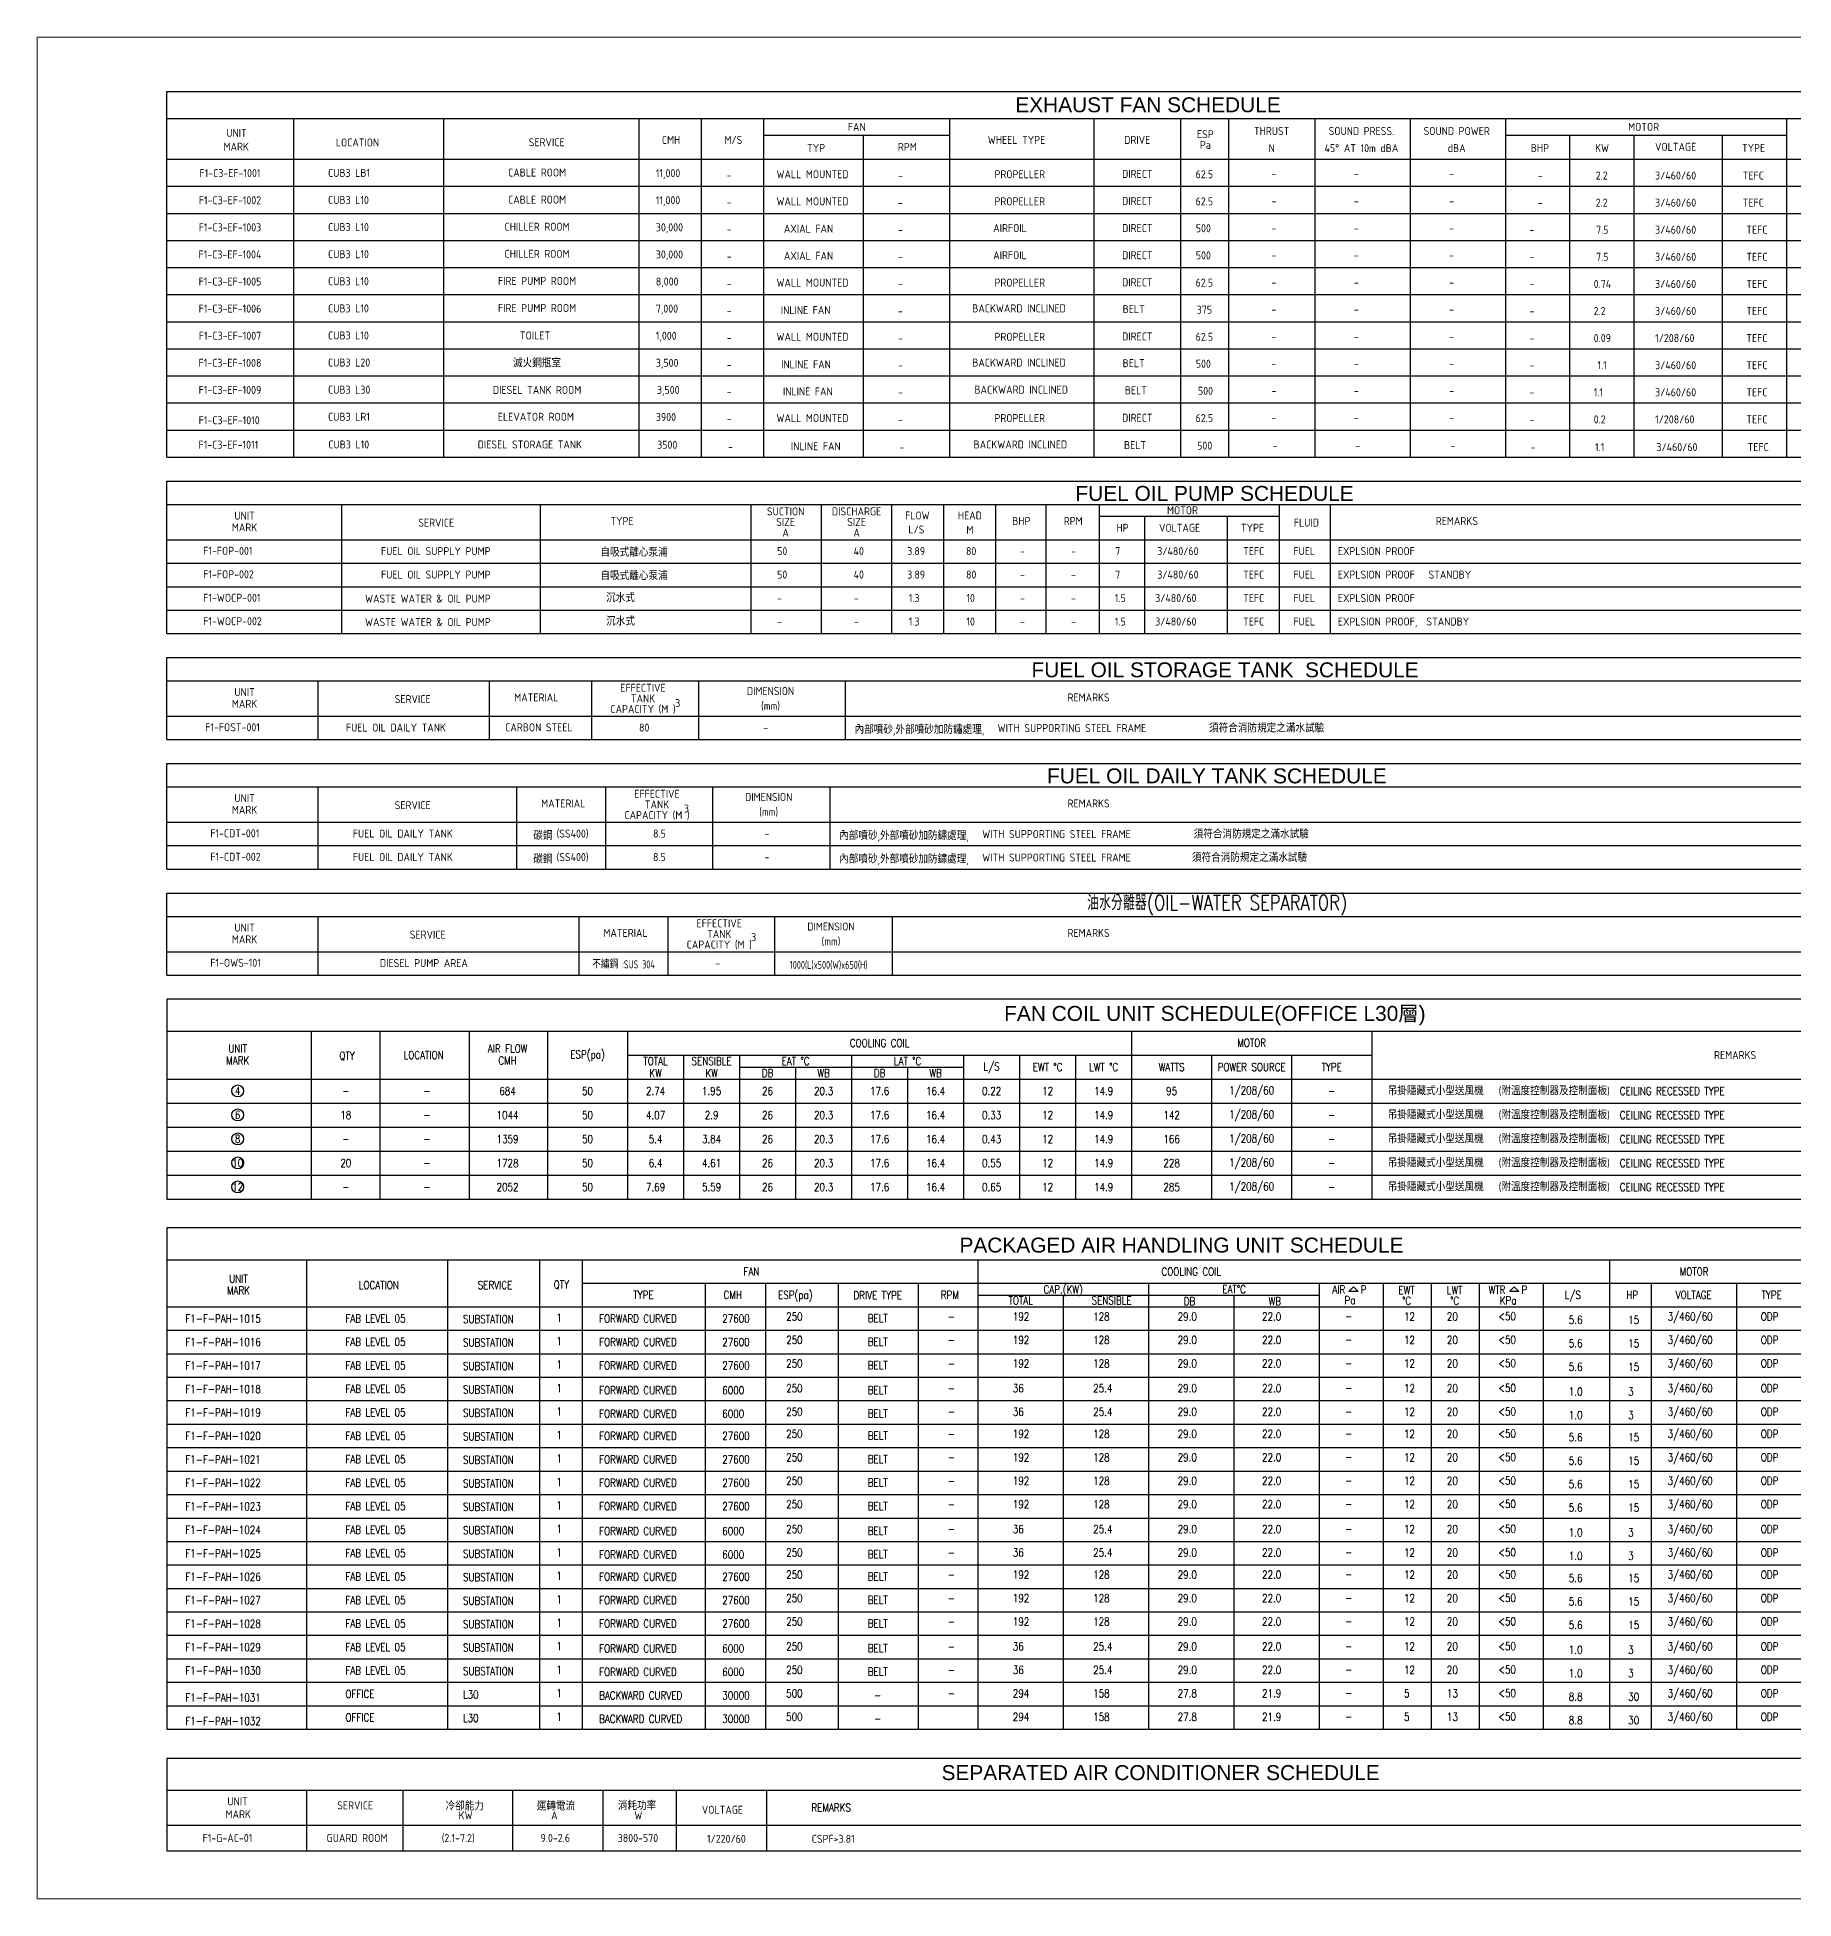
# Model space of a CAD drawing. Header units: millimetres. Extents: x 10 to 850, y -2366 to 587.
# Drawn here: x 10 to 559, y 5 to 587 of the extents above; entities that cross this region are included whole.
import ezdxf
from ezdxf.enums import TextEntityAlignment as Align

# ---------------------------------------------------------------- set-up
doc = ezdxf.new("R2010")
doc.units = ezdxf.units.MM
doc.layers.get('defpoints').update_dxf_attribs({"color": 1})
for name, color, linetype in [('M-DETL-03', 3, 'Continuous'), ('M-DETL-60', 3, 'Continuous'), ('M-DETL-EQ', 6, 'Continuous'), ('M-DETL-IF', 2, 'Continuous'), ('M-DETL-OF', 5, 'Continuous'), ('M-DETL-TEXT', 3, 'Continuous')]:
    doc.layers.add(name, color=color, linetype=linetype)
doc.styles.add('AA-TXT', font='isocp.shx', dxfattribs={"width": 0.8, "bigfont": 'chineset.shx'})
doc.styles.add('DD-TXT', font='arial.ttf')
doc.styles.add('STDTEXT', font='simplex.shx', dxfattribs={"width": 0.8, "bigfont": 'chineset.shx'})

# ---------------------------------------------------------------- blocks, each defined once
blk = doc.blocks.new('框線')
at = {"layer": 'defpoints', "lineweight": 20}
blk.add_lwpolyline([(10, 5), (750, 5), (750, 586.7), (10, 586.7)], close=True, dxfattribs=at)

msp = doc.modelspace()

# ---------------------------------------------------------------- linework, layer by layer
at = {"layer": 'M-DETL-03'}
for points in [[(421.22, 196.23), (422.71, 194.81), (420.63, 194.81), (419.79, 194.81)], [(471.46, 196.21), (472.95, 194.78), (470.87, 194.78), (470.03, 194.78)]]:
    msp.add_lwpolyline(points, close=True, dxfattribs=at)
for centre in [(72.63, 257.43), (72.63, 249.93), (72.63, 242.43), (72.63, 234.93), (72.63, 227.43)]:
    msp.add_circle(centre, 1.87, dxfattribs=at)
at = {"layer": 'M-DETL-IF'}
for p, q in [((90.09, 561.31), (90.09, 455.47)), ((136.98, 561.31), (136.98, 455.47)), ((197.93, 561.31), (197.93, 455.47)), ((217.41, 561.31), (217.41, 455.47)), ((236.89, 561.31), (236.89, 455.47)), ((295.05, 561.31), (295.05, 455.47)), ((340.18, 561.31), (340.18, 455.47)), ((367.18, 561.31), (367.18, 455.47)), ((382.18, 561.31), (382.18, 455.47)), ((409.19, 561.31), (409.19, 455.47)), ((438.95, 561.31), (438.95, 455.47)), ((468.72, 561.31), (468.72, 455.47)), ((556.56, 561.31), (556.56, 455.47)), ((236.89, 556.11), (295.05, 556.11)), ((268.05, 556.11), (268.05, 455.47)), ((468.72, 556.11), (556.56, 556.11)), ((488.79, 556.11), (488.79, 455.47)), ((508.86, 556.11), (508.86, 455.47)), ((536.49, 556.11), (536.49, 455.47)), ((50.46, 540.14), (700.08, 540.14)), ((50.46, 531.67), (700.08, 531.67)), ((50.46, 523.21), (700.08, 523.21)), ((50.46, 514.74), (700.08, 514.74)), ((50.46, 506.27), (700.08, 506.27)), ((50.46, 497.81), (700.08, 497.81)), ((50.46, 489.34), (700.08, 489.34)), ((50.46, 480.87), (700.08, 480.87)), ((50.46, 472.41), (700.08, 472.41)), ((50.46, 463.94), (697.54, 463.94)), ((50.46, 440.67), (700.08, 440.67)), ((105.05, 440.67), (105.05, 400.34)), ((167.14, 440.67), (167.14, 400.34)), ((232.96, 440.67), (232.96, 400.34)), ((254.96, 440.67), (254.96, 400.34)), ((276.96, 440.67), (276.96, 400.34)), ((293.14, 440.67), (293.14, 400.34)), ((309.44, 440.67), (309.44, 400.34)), ((325.18, 440.67), (325.18, 400.34)), ((341.8, 440.67), (341.8, 400.34)), ((341.8, 437.01), (398, 437.01)), ((356.01, 437.01), (356.01, 400.34)), ((381.83, 437.01), (381.83, 400.34)), ((398, 440.67), (398, 400.34)), ((414, 440.67), (414, 400.34)), ((50.46, 429.67), (700.08, 429.67)), ((50.46, 422.34), (700.08, 422.34)), ((50.46, 407.67), (700.08, 407.67)), ((97.68, 385.54), (97.68, 367.21)), ((151.18, 385.54), (151.18, 367.21)), ((183.22, 385.54), (183.22, 367.21)), ((216.58, 385.54), (216.58, 367.21)), ((262.46, 385.54), (262.46, 367.21)), ((97.68, 352.41), (97.68, 326.75)), ((159.77, 352.41), (159.77, 326.75)), ((187.6, 352.41), (187.6, 326.75)), ((220.96, 352.41), (220.96, 326.75)), ((257.65, 352.41), (257.65, 326.75)), ((50.46, 341.41), (700.08, 341.41)), ((50.46, 334.08), (700.08, 334.08)), ((97.68, 311.95), (97.68, 293.62)), ((179.22, 311.95), (179.22, 293.62)), ((207.05, 311.95), (207.05, 293.62)), ((240.41, 311.95), (240.41, 293.62)), ((277.1, 311.95), (277.1, 293.62)), ((50.46, 300.95), (700.08, 300.95)), ((95.6, 276.15), (95.6, 223.65)), ((117, 276.15), (117, 223.65)), ((144.93, 276.15), (144.93, 223.65)), ((169.45, 276.15), (169.45, 223.65)), ((194.45, 276.15), (194.45, 223.65)), ((351.95, 276.15), (351.95, 223.65)), ((426.95, 276.15), (426.95, 223.65)), ((194.45, 268.65), (426.95, 268.65)), ((211.95, 268.65), (211.95, 223.65)), ((229.45, 268.65), (229.45, 223.65)), ((264.45, 268.65), (264.45, 223.65)), ((299.45, 268.65), (299.45, 223.65)), ((316.95, 268.65), (316.95, 223.65)), ((334.45, 268.65), (334.45, 223.65)), ((376.95, 268.65), (376.95, 223.65)), ((401.95, 268.65), (401.95, 223.65)), ((229.45, 264.9), (299.45, 264.9)), ((246.95, 264.9), (246.95, 223.65)), ((281.95, 264.9), (281.95, 223.65)), ((50.46, 253.65), (700.08, 253.65)), ((50.46, 246.15), (700.08, 246.15)), ((50.46, 238.65), (700.08, 238.65)), ((50.46, 231.15), (700.08, 231.15)), ((94.16, 204.65), (94.16, 57.98)), ((138.15, 204.65), (138.15, 57.98)), ((166.94, 204.65), (166.94, 57.98)), ((180.27, 204.65), (180.27, 57.98)), ((303.89, 204.65), (303.89, 57.98)), ((501.22, 204.65), (501.22, 57.98)), ((180.27, 197.32), (562.83, 197.32)), ((218.68, 197.32), (218.68, 57.98)), ((237.57, 197.32), (237.57, 57.98)), ((260.27, 197.32), (260.27, 57.98)), ((285.27, 197.32), (285.27, 57.98)), ((303.89, 193.65), (410.56, 193.65)), ((330.56, 193.65), (330.56, 57.98)), ((357.22, 197.32), (357.22, 57.98)), ((383.89, 193.65), (383.89, 57.98)), ((410.56, 197.32), (410.56, 57.98)), ((430.56, 197.32), (430.56, 57.98)), ((445.56, 197.32), (445.56, 57.98)), ((460.56, 197.32), (460.56, 57.98)), ((480.56, 197.32), (480.56, 57.98)), ((514.29, 197.32), (514.29, 57.98)), ((540.96, 197.32), (540.96, 57.98)), ((50.46, 182.65), (699.84, 182.65)), ((50.46, 175.32), (699.84, 175.32)), ((50.46, 160.65), (699.84, 160.65)), ((50.46, 145.98), (699.84, 145.98)), ((50.46, 138.65), (699.84, 138.65)), ((50.46, 131.32), (699.84, 131.32)), ((50.46, 116.65), (699.84, 116.65)), ((50.46, 101.98), (699.84, 101.98)), ((50.46, 94.65), (699.84, 94.65)), ((50.46, 79.98), (699.84, 79.98)), ((50.46, 65.32), (699.84, 65.32)), ((94.16, 38.98), (94.16, 19.98)), ((124.28, 38.98), (124.28, 19.98)), ((158.52, 38.98), (158.52, 19.98)), ((186.69, 38.98), (186.69, 19.98)), ((209.66, 38.98), (209.66, 19.98)), ((237.83, 38.98), (237.83, 19.98))]:
    msp.add_line(p, q, dxfattribs=at)
at = {"layer": 'M-DETL-OF'}
for p, q in [((50.46, 455.47), (50.46, 569.77)), ((50.46, 569.77), (700.08, 569.77)), ((50.46, 561.31), (700.08, 561.31)), ((50.46, 548.61), (700.08, 548.61)), ((50.46, 455.47), (700.08, 455.47)), ((50.46, 448.01), (700.08, 448.01)), ((50.46, 400.34), (50.46, 448.01)), ((50.46, 415.01), (700.08, 415.01)), ((50.46, 400.34), (700.08, 400.34)), ((50.46, 367.21), (50.46, 392.87)), ((50.46, 392.87), (700.08, 392.87)), ((50.46, 385.54), (700.08, 385.54)), ((50.46, 374.54), (700.08, 374.54)), ((50.46, 367.21), (700.08, 367.21)), ((50.46, 359.74), (700.08, 359.74)), ((50.46, 326.75), (50.46, 359.74)), ((50.46, 352.41), (700.08, 352.41)), ((50.46, 326.75), (700.08, 326.75)), ((50.46, 319.28), (700.08, 319.28)), ((50.46, 293.62), (50.46, 319.28)), ((50.46, 311.95), (700.08, 311.95)), ((50.46, 293.62), (700.08, 293.62)), ((700.08, 286.15), (50.46, 286.15)), ((50.46, 286.15), (50.46, 223.65)), ((50.46, 276.15), (700.08, 276.15)), ((50.46, 261.15), (700.08, 261.15)), ((50.46, 223.65), (700.08, 223.65)), ((50.46, 214.65), (50.46, 57.98)), ((699.84, 214.65), (50.46, 214.65)), ((50.46, 204.65), (699.84, 204.65)), ((50.46, 189.98), (699.84, 189.98)), ((50.46, 167.98), (699.84, 167.98)), ((50.46, 153.32), (699.84, 153.32)), ((50.46, 123.98), (699.84, 123.98)), ((50.46, 109.32), (699.84, 109.32)), ((50.46, 87.32), (699.84, 87.32)), ((50.46, 72.65), (699.84, 72.65)), ((50.46, 57.98), (699.84, 57.98)), ((50.46, 48.98), (699.84, 48.98)), ((50.46, 48.98), (50.46, 19.98)), ((50.46, 38.98), (699.84, 38.98)), ((50.46, 27.98), (699.84, 27.98)), ((50.46, 19.98), (699.84, 19.98))]:
    msp.add_line(p, q, dxfattribs=at)

# ---------------------------------------------------------------- block references
msp.add_blockref('框線', (0, 0))

# ---------------------------------------------------------------- texts
at = {"layer": 'M-DETL-03', "style": 'STDTEXT', "width": 0.8}
for s, p in [('COOLING COIL', (273.2, 272.4)), ('MARK', (72.63, 266.94)), ('UNIT', (72.63, 270.69)), ('QTY', (106.8, 268.33)), ('LOCATION', (130.73, 268.65)), ('AIR FLOW', (156.95, 270.66)), ('CMH', (156.95, 266.91)), ('ESP(pa)', (181.95, 268.65)), ('TOTAL', (203.2, 266.77)), ('SENSIBLE', (220.7, 266.77)), ('EAT %%DC', (246.95, 266.77)), ('LAT %%DC', (281.95, 266.77)), ('KW', (203.2, 263.02)), ('KW', (220.7, 263.02)), ('DB', (238.2, 263.02)), ('WB', (255.7, 263.02)), ('DB', (273.2, 263.02)), ('WB', (290.7, 263.02)), ('L/S', (308.2, 264.9)), ('EWT %%DC', (325.7, 264.9)), ('LWT %%DC', (343.2, 264.9)), ('WATTS', (364.45, 264.9)), ('POWER SOURCE', (389.45, 264.9)), ('TYPE', (414.45, 264.9)), ('4', (72.63, 257.43)), ('-', (106.42, 257.4)), ('-', (131.82, 257.4)), ('684', (156.95, 257.4)), ('50', (181.95, 257.4)), ('2.74', (203.2, 257.4)), ('1.95', (220.7, 257.4)), ('26', (238.2, 257.4)), ('20.3', (255.7, 257.4)), ('17.6', (273.2, 257.4)), ('16.4', (290.7, 257.4)), ('0.22', (308.2, 257.4)), ('12', (325.7, 257.4)), ('14.9', (343.2, 257.4)), ('95', (364.45, 257.4)), ('1/208/60', (389.45, 257.4)), ('-', (414.45, 257.4)), ('6', (72.63, 249.93)), ('18', (106.42, 249.9)), ('1044', (156.95, 249.9)), ('50', (181.95, 249.9)), ('4.07', (203.2, 249.9)), ('2.9', (220.7, 249.9)), ('26', (238.2, 249.9)), ('20.3', (255.7, 249.9)), ('17.6', (273.2, 249.9)), ('16.4', (290.7, 249.9)), ('0.33', (308.2, 249.9)), ('12', (325.7, 249.9)), ('14.9', (343.2, 249.9)), ('142', (364.45, 249.9)), ('1/208/60', (389.45, 249.9)), ('-', (131.82, 249.9)), ('-', (414.45, 249.9)), ('8', (72.63, 242.43)), ('-', (106.42, 242.4)), ('-', (131.82, 242.4)), ('1359', (156.95, 242.4)), ('50', (181.95, 242.4)), ('5.4', (203.2, 242.4)), ('3.84', (220.7, 242.4)), ('26', (238.2, 242.4)), ('20.3', (255.7, 242.4)), ('17.6', (273.2, 242.4)), ('16.4', (290.7, 242.4)), ('0.43', (308.2, 242.4)), ('12', (325.7, 242.4)), ('14.9', (343.2, 242.4)), ('166', (364.45, 242.4)), ('1/208/60', (389.45, 242.4)), ('-', (414.45, 242.4)), ('10', (72.63, 234.93)), ('20', (106.42, 234.9)), ('-', (131.82, 234.9)), ('1728', (156.95, 234.9)), ('50', (181.95, 234.9)), ('6.4', (203.2, 234.9)), ('4.61', (220.7, 234.9)), ('26', (238.2, 234.9)), ('20.3', (255.7, 234.9)), ('17.6', (273.2, 234.9)), ('16.4', (290.7, 234.9)), ('0.55', (308.2, 234.9)), ('12', (325.7, 234.9)), ('14.9', (343.2, 234.9)), ('228', (364.45, 234.9)), ('1/208/60', (389.45, 234.9)), ('-', (414.45, 234.9)), ('12', (72.63, 227.43)), ('-', (106.42, 227.4)), ('-', (131.82, 227.4)), ('2052', (156.95, 227.4)), ('50', (181.95, 227.4)), ('7.69', (203.2, 227.4)), ('5.59', (220.7, 227.4)), ('26', (238.2, 227.4)), ('20.3', (255.7, 227.4)), ('17.6', (273.2, 227.4)), ('16.4', (290.7, 227.4)), ('0.65', (308.2, 227.4)), ('12', (325.7, 227.4)), ('14.9', (343.2, 227.4)), ('285', (364.45, 227.4)), ('1/208/60', (389.45, 227.4)), ('-', (414.45, 227.4)), ('UNIT', (72.87, 198.74)), ('LOCATION', (116.74, 196.78)), ('SERVICE', (153.03, 196.78)), ('QTY', (173.78, 196.78)), ('MARK', (72.87, 195.07)), ('DRIVE TYPE', (272.62, 193.57)), ('AIR', (416.68, 195.35)), ('Pa', (420.17, 192.02)), ('P', (424.4, 195.35)), ('EWT', (437.86, 195.21)), ('%%DC', (437.86, 191.88)), ('LWT', (452.87, 195.21)), ('%%DC', (452.87, 191.88)), ('WTR', (466.12, 195.33)), ('KPa', (469.6, 191.99)), ('P', (474.65, 195.33)), ('BELT', (272.62, 186.39)), ('BELT', (272.62, 179.06)), ('BELT', (272.62, 171.73)), ('BELT', (272.62, 163.97)), ('BELT', (272.62, 156.64)), ('BELT', (272.62, 149.73)), ('BELT', (272.62, 142.39)), ('BELT', (272.62, 135.06)), ('BELT', (272.62, 127.73)), ('BELT', (272.62, 119.97)), ('BELT', (272.62, 112.64)), ('BELT', (272.62, 105.73)), ('BELT', (272.62, 98.39)), ('BELT', (272.62, 91.06)), ('BELT', (272.62, 83.3)), ('BELT', (272.62, 75.97)), ('-', (272.62, 68.64)), ('-', (272.62, 61.3))]:
    msp.add_text(s, height=2.5, dxfattribs=at).set_placement(p, align=Align.MIDDLE)
for s, p in [('MOTOR', (389.45, 271.22)), ('FAN', (233.16, 199.72)), ('COOLING COIL', (370.58, 199.72)), ('MOTOR', (527.68, 199.72)), ('TYPE', (199.41, 192.46)), ('CMH', (227.32, 192.46)), ('ESP(pa)', (246.87, 192.46)), ('RPM', (295.15, 192.46)), ('TOTAL', (317.29, 190.71)), ('CAP.(KW)', (330.56, 194.15)), ('SENSIBLE', (345.69, 190.71)), ('DB', (370.03, 190.47)), ('EAT%%DC', (383.97, 194.22)), ('WB', (396.7, 190.47)), ('L/S', (489.82, 192.46)), ('HP', (508.36, 192.46)), ('VOLTAGE', (527.56, 192.46)), ('TYPE', (551.92, 192.46))]:
    msp.add_text(s, height=2.5, dxfattribs=at).set_placement(p, align=Align.CENTER)
for p in [(504.49, 257.4), (504.49, 249.9), (504.49, 242.4), (504.49, 234.9), (504.49, 227.4)]:
    msp.add_text('CEILING RECESSED TYPE ', height=2.5, dxfattribs=at).set_placement(p, align=Align.MIDDLE_LEFT)
for s, p in [('F1-F-PAH-1015', (56.28, 185.03)), ('FAB LEVEL 05', (106.3, 185.08)), ('SUBSTATION', (143.03, 184.89)), ('FORWARD CURVED', (185.57, 185.05)), ('27600', (224.04, 185.05)), ('250', (244.01, 185.69)), ('-', (294.48, 185.69)), ('192', (314.82, 185.69)), ('128', (339.93, 185.69)), ('29.0', (366.32, 185.69)), ('22.0', (392.71, 185.69)), ('-', (418.65, 185.78)), ('12', (437.05, 185.69)), ('20', (450.44, 185.69)), ('<50', (466.54, 185.78)), ('5.6', (488.54, 184.64)), ('15', (507.11, 184.64)), ('3/460/60', (519.43, 185.69)), ('ODP', (548.54, 185.69)), ('250', (244.01, 178.36)), ('192', (314.82, 178.36)), ('128', (339.93, 178.36)), ('29.0', (366.32, 178.36)), ('22.0', (392.71, 178.36)), ('12', (437.05, 178.36)), ('20', (450.44, 178.36)), ('<50', (466.54, 178.44)), ('3/460/60', (519.43, 178.36)), ('ODP', (548.54, 178.36)), ('F1-F-PAH-1016', (56.28, 177.69)), ('FAB LEVEL 05', (106.3, 177.74)), ('SUBSTATION', (143.03, 177.56)), ('FORWARD CURVED', (185.57, 177.72)), ('27600', (224.04, 177.72)), ('-', (294.48, 178.36)), ('-', (418.65, 178.44)), ('5.6', (488.54, 177.31)), ('15', (507.11, 177.31)), ('F1-F-PAH-1017', (56.28, 170.36)), ('FAB LEVEL 05', (106.3, 170.41)), ('SUBSTATION', (143.03, 170.23)), ('FORWARD CURVED', (185.57, 170.39)), ('27600', (224.04, 170.39)), ('250', (244.01, 171.03)), ('-', (294.48, 171.03)), ('192', (314.82, 171.03)), ('128', (339.93, 171.03)), ('29.0', (366.32, 171.03)), ('22.0', (392.71, 171.03)), ('-', (418.65, 171.11)), ('12', (437.05, 171.03)), ('20', (450.44, 171.03)), ('<50', (466.54, 171.11)), ('5.6', (488.54, 169.97)), ('15', (507.11, 169.97)), ('3/460/60', (519.43, 171.03)), ('ODP', (548.54, 171.03)), ('F1-F-PAH-1018', (56.28, 163.03)), ('FAB LEVEL 05', (106.3, 163.08)), ('SUBSTATION', (143.03, 162.89)), ('FORWARD CURVED', (185.57, 162.63)), ('6000', (224.04, 162.63)), ('250', (244.01, 163.27)), ('-', (294.48, 163.27)), ('36', (314.82, 163.27)), ('25.4', (339.93, 163.27)), ('29.0', (366.32, 163.27)), ('22.0', (392.71, 163.27)), ('-', (418.65, 163.36)), ('12', (437.05, 163.27)), ('20', (450.44, 163.27)), ('<50', (466.54, 163.36)), ('1.0', (488.54, 162.22)), ('3', (507.11, 162.22)), ('3/460/60', (519.43, 163.27)), ('ODP', (548.54, 163.27)), ('F1-F-PAH-1019', (56.28, 155.69)), ('FAB LEVEL 05', (106.3, 155.74)), ('SUBSTATION', (143.03, 155.56)), ('FORWARD CURVED', (185.57, 155.3)), ('6000', (224.04, 155.3)), ('250', (244.01, 155.94)), ('36', (314.82, 155.94)), ('25.4', (339.93, 155.94)), ('29.0', (366.32, 155.94)), ('22.0', (392.71, 155.94)), ('-', (418.65, 156.02)), ('12', (437.05, 155.94)), ('20', (450.44, 155.94)), ('<50', (466.54, 156.02)), ('1.0', (488.54, 154.89)), ('3', (507.11, 154.89)), ('3/460/60', (519.43, 155.94)), ('ODP', (548.54, 155.94)), ('250', (244.01, 149.03)), ('-', (294.48, 155.94)), ('192', (314.82, 149.03)), ('128', (339.93, 149.03)), ('29.0', (366.32, 149.03)), ('22.0', (392.71, 149.03)), ('12', (437.05, 149.03)), ('20', (450.44, 149.03)), ('<50', (466.54, 149.11)), ('3/460/60', (519.43, 149.03)), ('ODP', (548.54, 149.03)), ('F1-F-PAH-1020', (56.28, 148.36)), ('FAB LEVEL 05', (106.3, 148.41)), ('SUBSTATION', (143.03, 148.23)), ('FORWARD CURVED', (185.57, 148.39)), ('27600', (224.04, 148.39)), ('-', (294.48, 149.03)), ('-', (418.65, 149.11)), ('5.6', (488.54, 147.97)), ('15', (507.11, 147.97)), ('F1-F-PAH-1021', (56.28, 141.03)), ('FAB LEVEL 05', (106.3, 141.08)), ('SUBSTATION', (143.03, 140.89)), ('FORWARD CURVED', (185.57, 141.05)), ('27600', (224.04, 141.05)), ('250', (244.01, 141.69)), ('-', (294.48, 141.69)), ('192', (314.82, 141.69)), ('128', (339.93, 141.69)), ('29.0', (366.32, 141.69)), ('22.0', (392.71, 141.69)), ('-', (418.65, 141.78)), ('12', (437.05, 141.69)), ('20', (450.44, 141.69)), ('<50', (466.54, 141.78)), ('5.6', (488.54, 140.64)), ('15', (507.11, 140.64)), ('3/460/60', (519.43, 141.69)), ('ODP', (548.54, 141.69)), ('F1-F-PAH-1022', (56.28, 133.69)), ('FAB LEVEL 05', (106.3, 133.74)), ('SUBSTATION', (143.03, 133.56)), ('FORWARD CURVED', (185.57, 133.72)), ('27600', (224.04, 133.72)), ('250', (244.01, 134.36)), ('-', (294.48, 134.36)), ('192', (314.82, 134.36)), ('128', (339.93, 134.36)), ('29.0', (366.32, 134.36)), ('22.0', (392.71, 134.36)), ('-', (418.65, 134.44)), ('12', (437.05, 134.36)), ('20', (450.44, 134.36)), ('<50', (466.54, 134.44)), ('5.6', (488.54, 133.31)), ('15', (507.11, 133.31)), ('3/460/60', (519.43, 134.36)), ('ODP', (548.54, 134.36)), ('F1-F-PAH-1023', (56.28, 126.36)), ('FAB LEVEL 05', (106.3, 126.41)), ('SUBSTATION', (143.03, 126.23)), ('FORWARD CURVED', (185.57, 126.39)), ('27600', (224.04, 126.39)), ('250', (244.01, 127.03)), ('-', (294.48, 127.03)), ('192', (314.82, 127.03)), ('128', (339.93, 127.03)), ('29.0', (366.32, 127.03)), ('22.0', (392.71, 127.03)), ('-', (418.65, 127.11)), ('12', (437.05, 127.03)), ('20', (450.44, 127.03)), ('<50', (466.54, 127.11)), ('5.6', (488.54, 125.97)), ('15', (507.11, 125.97)), ('3/460/60', (519.43, 127.03)), ('ODP', (548.54, 127.03)), ('3/460/60', (519.43, 119.27)), ('F1-F-PAH-1024', (56.28, 119.03)), ('FAB LEVEL 05', (106.3, 119.08)), ('SUBSTATION', (143.03, 118.89)), ('FORWARD CURVED', (185.57, 118.63)), ('6000', (224.04, 118.63)), ('250', (244.01, 119.27)), ('-', (294.48, 119.27)), ('36', (314.82, 119.27)), ('25.4', (339.93, 119.27)), ('29.0', (366.32, 119.27)), ('22.0', (392.71, 119.27)), ('-', (418.65, 119.36)), ('12', (437.05, 119.27)), ('20', (450.44, 119.27)), ('<50', (466.54, 119.36)), ('1.0', (488.54, 118.22)), ('3', (507.11, 118.22)), ('ODP', (548.54, 119.27)), ('F1-F-PAH-1025', (56.28, 111.69)), ('FAB LEVEL 05', (106.3, 111.74)), ('SUBSTATION', (143.03, 111.56)), ('FORWARD CURVED', (185.57, 111.3)), ('6000', (224.04, 111.3)), ('250', (244.01, 111.94)), ('-', (294.48, 111.94)), ('36', (314.82, 111.94)), ('25.4', (339.93, 111.94)), ('29.0', (366.32, 111.94)), ('22.0', (392.71, 111.94)), ('-', (418.65, 112.02)), ('12', (437.05, 111.94)), ('20', (450.44, 111.94)), ('<50', (466.54, 112.02)), ('1.0', (488.54, 110.89)), ('3', (507.11, 110.89)), ('3/460/60', (519.43, 111.94)), ('ODP', (548.54, 111.94)), ('F1-F-PAH-1026', (56.28, 104.36)), ('FAB LEVEL 05', (106.3, 104.41)), ('SUBSTATION', (143.03, 104.23)), ('FORWARD CURVED', (185.57, 104.39)), ('27600', (224.04, 104.39)), ('250', (244.01, 105.03)), ('-', (294.48, 105.03)), ('192', (314.82, 105.03)), ('128', (339.93, 105.03)), ('29.0', (366.32, 105.03)), ('22.0', (392.71, 105.03)), ('-', (418.65, 105.11)), ('12', (437.05, 105.03)), ('20', (450.44, 105.03)), ('<50', (466.54, 105.11)), ('5.6', (488.54, 103.97)), ('15', (507.11, 103.97)), ('3/460/60', (519.43, 105.03)), ('ODP', (548.54, 105.03)), ('F1-F-PAH-1027', (56.28, 97.03)), ('FAB LEVEL 05', (106.3, 97.08)), ('SUBSTATION', (143.03, 96.89)), ('FORWARD CURVED', (185.57, 97.05)), ('27600', (224.04, 97.05)), ('250', (244.01, 97.69)), ('192', (314.82, 97.69)), ('128', (339.93, 97.69)), ('29.0', (366.32, 97.69)), ('22.0', (392.71, 97.69)), ('12', (437.05, 97.69)), ('20', (450.44, 97.69)), ('<50', (466.54, 97.78)), ('5.6', (488.54, 96.64)), ('15', (507.11, 96.64)), ('3/460/60', (519.43, 97.69)), ('ODP', (548.54, 97.69)), ('-', (294.48, 97.69)), ('-', (418.65, 97.78)), ('3/460/60', (519.43, 90.36)), ('F1-F-PAH-1028', (56.28, 89.69)), ('FAB LEVEL 05', (106.3, 89.74)), ('SUBSTATION', (143.03, 89.56)), ('FORWARD CURVED', (185.57, 89.72)), ('27600', (224.04, 89.72)), ('250', (244.01, 90.36)), ('-', (294.48, 90.36)), ('192', (314.82, 90.36)), ('128', (339.93, 90.36)), ('29.0', (366.32, 90.36)), ('22.0', (392.71, 90.36)), ('-', (418.65, 90.44)), ('12', (437.05, 90.36)), ('20', (450.44, 90.36)), ('<50', (466.54, 90.44)), ('5.6', (488.54, 89.31)), ('15', (507.11, 89.31)), ('ODP', (548.54, 90.36)), ('F1-F-PAH-1029', (56.28, 82.36)), ('FAB LEVEL 05', (106.3, 82.41)), ('SUBSTATION', (143.03, 82.23)), ('FORWARD CURVED', (185.57, 81.96)), ('6000', (224.04, 81.96)), ('250', (244.01, 82.6)), ('-', (294.48, 82.6)), ('36', (314.82, 82.6)), ('25.4', (339.93, 82.6)), ('29.0', (366.32, 82.6)), ('22.0', (392.71, 82.6)), ('-', (418.65, 82.69)), ('12', (437.05, 82.6)), ('20', (450.44, 82.6)), ('<50', (466.54, 82.69)), ('1.0', (488.54, 81.55)), ('3', (507.11, 81.55)), ('3/460/60', (519.43, 82.6)), ('ODP', (548.54, 82.6)), ('F1-F-PAH-1030', (56.28, 75.03)), ('FAB LEVEL 05', (106.3, 75.08)), ('SUBSTATION', (143.03, 74.89)), ('FORWARD CURVED', (185.57, 74.63)), ('6000', (224.04, 74.63)), ('250', (244.01, 75.27)), ('-', (294.48, 75.27)), ('36', (314.82, 75.27)), ('25.4', (339.93, 75.27)), ('29.0', (366.32, 75.27)), ('22.0', (392.71, 75.27)), ('-', (418.65, 75.36)), ('12', (437.05, 75.27)), ('20', (450.44, 75.27)), ('<50', (466.54, 75.36)), ('1.0', (488.54, 74.22)), ('3', (507.11, 74.22)), ('3/460/60', (519.43, 75.27)), ('ODP', (548.54, 75.27)), ('OFFICE', (106.3, 67.74)), ('L30', (143.03, 67.56)), ('500', (244.01, 67.94)), ('294', (314.82, 67.94)), ('158', (339.93, 67.94)), ('27.8', (366.32, 67.94)), ('21.9', (392.71, 67.94)), ('5', (437.05, 67.94)), ('13', (450.44, 67.94)), ('<50', (466.54, 68.02)), ('3/460/60', (519.43, 67.94)), ('ODP', (548.54, 67.94)), ('F1-F-PAH-1031', (56.28, 66.63)), ('BACKWARD CURVED', (185.57, 67.3)), ('30000', (224.04, 67.3)), ('-', (294.48, 67.94)), ('-', (418.65, 68.02)), ('8.8', (488.54, 66.89)), ('30', (507.11, 66.89)), ('F1-F-PAH-1032', (56.28, 59.29)), ('OFFICE', (106.3, 60.41)), ('L30', (143.03, 60.23)), ('BACKWARD CURVED', (185.57, 59.96)), ('30000', (224.04, 59.96)), ('500', (244.01, 60.6)), ('294', (314.82, 60.6)), ('158', (339.93, 60.6)), ('27.8', (366.32, 60.6)), ('21.9', (392.71, 60.6)), ('-', (418.65, 60.69)), ('5', (437.05, 60.6)), ('13', (450.44, 60.6)), ('<50', (466.54, 60.69)), ('8.8', (488.54, 59.55)), ('30', (507.11, 59.55)), ('3/460/60', (519.43, 60.6)), ('ODP', (548.54, 60.6))]:
    msp.add_text(s, height=2.5, dxfattribs=at).set_placement(p)
for p in [(173.93, 185.31), (173.93, 185.31), (173.93, 177.98), (173.93, 177.98), (173.93, 170.65), (173.93, 170.65), (173.93, 163.31), (173.93, 155.98), (173.93, 148.65), (173.93, 148.65), (173.93, 141.31), (173.93, 141.31), (173.93, 133.98), (173.93, 133.98), (173.93, 126.65), (173.93, 126.65), (173.93, 119.31), (173.93, 111.98), (173.93, 104.65), (173.93, 104.65), (173.93, 97.31), (173.93, 97.31), (173.93, 89.98), (173.93, 89.98), (173.93, 82.65), (173.93, 75.31), (173.93, 67.98), (173.93, 60.65)]:
    msp.add_text('1', height=2.5, dxfattribs=at).set_placement(p, align=Align.RIGHT)
at = {"layer": 'M-DETL-60', "style": 'STDTEXT', "width": 0.8}
msp.add_text('REMARKS', height=2.5, dxfattribs=at).set_placement((258.06, 32.23), align=Align.CENTER)
at = {"layer": 'M-DETL-EQ', "style": 'DD-TXT'}
msp.add_text('EXHAUST FAN SCHEDULE', height=4.6667, dxfattribs=at).set_placement((315.59, 563.26))
for s, p in [('FUEL OIL PUMP SCHEDULE', (377.86, 441.82)), ('FUEL OIL STORAGE TANK  SCHEDULE', (381.15, 386.69)), ('FUEL OIL DAILY TANK SCHEDULE', (378.58, 353.55))]:
    msp.add_text(s, height=4.6667, dxfattribs=at).set_placement(p, align=Align.CENTER)
for s, p in [('FAN COIL UNIT SCHEDULE(OFFICE L30層)', (377.96, 281.15)), ('SEPARATED AIR CONDITIONER SCHEDULE', (361.01, 44.42))]:
    msp.add_text(s, height=4.6667, dxfattribs=at).set_placement(p, align=Align.MIDDLE)
msp.add_text('PACKAGED AIR HANDLING UNIT SCHEDULE', height=4.6667, dxfattribs=at).set_placement((367.52, 209.26), align=Align.MIDDLE_CENTER)
at = {"layer": 'M-DETL-EQ', "insert": (338.03, 315.49), "char_height": 4.6667, "attachment_point": 4, "style": 'DD-TXT'}
msp.add_mtext('{\\Fsimplex,chineset|c136;\\W0.8;油水分離器(OIL-WATER SEPARATOR)}', dxfattribs=at)
at = {"layer": 'M-DETL-TEXT', "style": 'AA-TXT'}
for s, p in [('FAN', (263.28, 557.44)), ('MOTOR', (507.08, 557.44)), ('MARK', (68.21, 551.26)), ('UNIT', (69.07, 555.56)), ('SERVICE', (163.57, 552.63)), ('TYP', (250.54, 550.84)), ('RPM', (278.91, 551.2)), ('BHP', (476.67, 550.84)), ('KW', (496.75, 550.84)), ('VOLTAGE', (515.48, 551.2)), ('TYPE', (542.65, 550.84)), ('CUB3 LB1', (100.87, 543.05)), ('11,000', (203.29, 542.97)), ('-', (225.43, 542.38)), ('-', (278.94, 542.23)), ('DIRECT', (348.98, 542.74)), ('-', (395.64, 542.74)), ('-', (421.39, 542.74)), ('-', (451.16, 542.74)), ('-', (478.87, 542.23)), ('2.2', (496.97, 542.23)), ('3/460/60', (515.51, 542.23)), ('TEFC', (542.89, 542.23)), ('CUB3 L10', (100.87, 534.59)), ('11,000', (203.29, 534.51)), ('DIRECT', (348.98, 534.27)), ('-', (395.64, 534.27)), ('-', (421.39, 534.27)), ('-', (451.16, 534.27)), ('2.2', (496.97, 533.76)), ('3/460/60', (515.51, 533.76)), ('TEFC', (542.89, 533.76)), ('-', (225.43, 533.92)), ('-', (278.94, 533.76)), ('-', (478.87, 533.76)), ('CUB3 L10', (100.87, 526.12)), ('30,000', (203.29, 526.04)), ('-', (225.43, 525.45)), ('-', (278.94, 525.3)), ('AIRFOIL', (308.7, 525.81)), ('DIRECT', (348.98, 525.81)), ('-', (395.64, 525.81)), ('-', (421.39, 525.81)), ('-', (451.16, 525.81)), ('-', (476.24, 525.3)), ('7.5', (497.07, 525.3)), ('3/460/60', (515.51, 525.3)), ('TEFC', (544.02, 525.3)), ('CUB3 L10', (100.87, 517.65)), ('30,000', (203.29, 517.57)), ('-', (225.43, 516.98)), ('-', (278.94, 516.83)), ('AIRFOIL', (308.7, 517.34)), ('DIRECT', (348.98, 517.34)), ('-', (395.64, 517.34)), ('-', (421.39, 517.34)), ('-', (451.16, 517.34)), ('-', (476.24, 516.83)), ('7.5', (497.07, 516.83)), ('3/460/60', (515.51, 516.83)), ('TEFC', (544.02, 516.83)), ('CUB3 L10', (100.87, 509.19)), ('8,000', (203.29, 509.11)), ('-', (225.43, 508.52)), ('-', (278.94, 508.36)), ('DIRECT', (348.98, 508.87)), ('-', (395.64, 508.87)), ('-', (421.39, 508.87)), ('-', (451.16, 508.87)), ('-', (476.24, 508.36)), ('0.74', (496.32, 508.36)), ('3/460/60', (515.51, 508.36)), ('TEFC', (544.02, 508.36)), ('CUB3 L10', (100.87, 500.72)), ('7,000', (203.29, 500.64)), ('-', (225.43, 500.05)), ('-', (278.94, 499.9)), ('-', (395.64, 500.41)), ('-', (421.39, 500.41)), ('-', (451.16, 500.41)), ('-', (476.24, 499.9)), ('2.2', (496.32, 499.9)), ('3/460/60', (515.51, 499.9)), ('TEFC', (544.02, 499.9)), ('CUB3 L10', (100.87, 492.25)), ('TOILET', (160.82, 492.25)), ('1,000', (203.29, 492.17)), ('DIRECT', (348.98, 491.94)), ('-', (225.43, 491.58)), ('-', (278.94, 491.43)), ('-', (395.64, 491.94)), ('-', (421.39, 491.94)), ('-', (451.16, 491.94)), ('-', (476.24, 491.43)), ('0.09', (496.32, 491.43)), ('1/208/60', (515.51, 491.43)), ('TEFC', (544.02, 491.43)), ('CUB3 L20', (100.87, 483.79)), ('3,500', (203.29, 483.71)), ('-', (225.43, 483.12)), ('-', (278.94, 482.96)), ('-', (278.94, 482.96)), ('-', (395.64, 483.47)), ('-', (421.39, 483.47)), ('-', (451.16, 483.47)), ('-', (476.24, 482.96)), ('-', (476.24, 482.96)), ('1.1', (497.48, 482.96)), ('3/460/60', (515.51, 482.96)), ('TEFC', (544.02, 482.96)), ('CUB3 L30', (100.87, 475.32)), ('3,500', (203.64, 475.24)), ('1.1', (496.32, 474.5)), ('3/460/60', (515.51, 474.5)), ('TEFC', (544.02, 474.5)), ('-', (225.43, 474.65)), ('-', (278.94, 474.5)), ('-', (395.64, 475.01)), ('-', (421.39, 475.01)), ('-', (451.16, 475.01)), ('-', (476.24, 474.5)), ('CUB3 LR1', (100.87, 466.85)), ('ELEVATOR ROOM', (153.92, 466.85)), ('3900', (203.29, 466.77)), ('-', (225.43, 466.18)), ('-', (278.94, 466.03)), ('DIRECT', (348.98, 466.54)), ('-', (395.64, 466.54)), ('-', (421.39, 466.54)), ('-', (451.16, 466.54)), ('-', (476.24, 466.03)), ('0.2', (496.32, 466.03)), ('1/208/60', (515.51, 466.03)), ('TEFC', (544.02, 466.03)), ('CUB3 L10', (100.96, 458.19)), ('DIESEL STORAGE TANK', (147.63, 458.19)), ('3500', (203.71, 458.11)), ('1.1', (496.73, 457.36)), ('3/460/60', (515.92, 457.36)), ('TEFC', (544.43, 457.36)), ('-', (225.84, 457.52)), ('-', (279.36, 457.36)), ('-', (396.06, 457.87)), ('-', (421.81, 457.87)), ('-', (451.57, 457.87)), ('-', (476.66, 457.36)), ('F1-FOP-001', (61.86, 424.96)), ('FUEL OIL SUPPLY PUMP', (117.43, 424.86)), ('自吸式離心泵浦', (185.96, 424.43)), ('50', (241.18, 424.86)), ('40', (265.07, 424.86)), ('3.89', (281.83, 424.86)), ('80', (300.2, 424.86)), ('-', (317.09, 424.86)), ('-', (332.99, 424.86)), ('7', (346.81, 424.86)), ('3/480/60', (359.96, 424.86)), ('TEFC', (386.77, 424.86)), ('FUEL', (402.5, 424.86)), ('EXPLSION PROOF', (416.36, 424.86)), ('F1-FOP-002', (61.86, 417.62)), ('FUEL OIL SUPPLY PUMP', (117.43, 417.53)), ('自吸式離心泵浦', (185.96, 417.1)), ('50', (241.18, 417.53)), ('40', (265.07, 417.53)), ('3.89', (281.83, 417.53)), ('80', (300.2, 417.53)), ('7', (346.81, 417.53)), ('3/480/60', (359.96, 417.53)), ('TEFC', (386.77, 417.53)), ('FUEL', (402.5, 417.53)), ('EXPLSION PROOF', (416.36, 417.53)), (' STANDBY', (443.28, 417.53)), ('-', (317.09, 417.53)), ('-', (332.99, 417.53)), ('F1-WOCP-001', (61.86, 410.29)), ('WASTE WATER & OIL PUMP', (112.42, 410.03)), ('沉水式', (187.75, 410.2)), ('-', (241.18, 410.2)), ('-', (265.18, 410.2)), ('1.3', (282.3, 410.2)), ('10', (300.31, 410.2)), ('-', (317.09, 410.2)), ('-', (332.99, 410.2)), ('1.5', (346.69, 410.2)), ('3/480/60', (359.31, 410.2)), ('TEFC', (386.77, 410.2)), ('FUEL', (402.5, 410.2)), ('EXPLSION PROOF', (416.36, 410.2)), ('F1-WOCP-002', (61.86, 402.96)), ('WASTE WATER & OIL PUMP', (112.42, 402.69)), ('沉水式', (187.75, 402.86)), ('-', (241.18, 402.86)), ('-', (265.18, 402.86)), ('1.3', (282.3, 402.86)), ('10', (300.31, 402.86)), ('-', (317.09, 402.86)), ('-', (332.99, 402.86)), ('1.5', (346.69, 402.86)), ('3/480/60', (359.31, 402.86)), ('TEFC', (386.77, 402.86)), ('FUEL', (402.5, 402.86)), ('EXPLSION PROOF,  STANDBY', (416.36, 402.86)), ('F1-FOST-001', (62.5, 369.82)), ('CARBON STEEL', (156.23, 369.8)), ('FUEL OIL DAILY TANK', (106.45, 369.73)), ('80', (198.03, 369.73)), ('-', (236.85, 369.73)), ('內部噴砂,外部噴砂加防鏽處理,', (265.38, 369.03)), ('WITH SUPPORTING STEEL FRAME', (310.07, 369.58)), ('F1-CDT-001', (64.08, 336.69)), ('FUEL OIL DAILY TANK', (108.61, 336.6)), ('碳鋼', (165.01, 335.9)), ('(SS400)', (172.26, 336.6)), ('8.5', (202.4, 336.6)), ('-', (237.23, 336.6)), ('內部噴砂,外部噴砂加防鏽處理,', (260.56, 335.9)), ('WITH SUPPORTING STEEL FRAME', (305.26, 336.45)), ('F1-CDT-002', (64.08, 329.36)), ('FUEL OIL DAILY TANK', (108.61, 329.27)), ('(SS400)', (172.26, 329.27)), ('8.5', (202.4, 329.27)), ('WITH SUPPORTING STEEL FRAME', (305.26, 329.12)), ('碳鋼', (165.01, 328.57)), ('-', (237.23, 329.27)), ('內部噴砂,外部噴砂加防鏽處理,', (260.56, 328.57)), ('F1-OWS-101', (64.08, 296.23)), ('DIESEL PUMP AREA ', (117.08, 296.14)), ('-', (221.86, 296.14)), ('UNIT', (69.41, 34.19)), ('MARK', (68.84, 30.16)), ('KW', (141.67, 29.81)), ('A', (170.58, 29.81)), ('W', (196.57, 29.81)), ('VOLTAGE', (217.65, 31.56)), ('F1-G-AC-01', (61.68, 22.73))]:
    msp.add_text(s, height=2.5, dxfattribs=at).set_placement(p)
for s, p in [('THRUST', (395.7, 556.14)), ('SOUND PRESS.', (423.75, 556.14)), ('SOUND POWER', (453.52, 556.14)), ('CMH', (208.04, 553.36)), ('M/S', (227.51, 553.36)), ('WHEEL TYPE', (315.98, 553.36)), ('DRIVE', (353.7, 553.36)), ('N', (395.7, 550.79)), ('45%%D AT 10m dBA', (423.75, 550.79)), ('dBA', (453.52, 550.79)), ('TYPE', (192.71, 434.28)), ('SUCTION', (243.84, 437.28)), ('SIZE', (243.84, 433.97)), ('DISCHARGE', (266.01, 437.28)), ('SIZE', (266.01, 433.97)), ('FLOW', (284.99, 436)), ('HEAD', (301.41, 436)), ('BHP', (317.5, 434.28)), ('RPM', (333.69, 434.28)), ('MOTOR', (367.83, 437.62)), ('FLUID', (406.56, 433.77)), ('REMARKS', (453.57, 434.28)), ('A', (243.84, 430.65)), ('A', (266.01, 430.65)), ('L/S', (284.7, 431.63)), ('M', (301.41, 431.5)), ('HP', (349.1, 432.15)), ('VOLTAGE', (366.92, 432.15)), ('TYPE', (389.72, 432.15)), ('EFFECTIVE', (199.27, 382.15)), ('MATERIAL', (165.94, 379.15)), ('CAPACITY (M )', (199.27, 375.52)), ('TANK', (199.27, 378.84)), ('3', (210.12, 377.37)), ('DIMENSION', (239.12, 381.15)), ('(mm)', (239.12, 376.52)), ('REMARKS', (338.5, 379.15)), ('須符合消防規定之滿水試驗', (394.14, 369.49)), ('EFFECTIVE', (203.65, 349.02)), ('DIMENSION', (238.55, 348.02)), ('MATERIAL', (174.36, 346.02)), ('CAPACITY (M )', (203.65, 342.39)), ('TANK', (203.65, 345.7)), ('3', (212.85, 344.43)), ('(mm)', (238.55, 343.39)), ('REMARKS', (338.5, 346.02)), ('須符合消防規定之滿水試驗', (389.33, 336.36)), ('須符合消防規定之滿水試驗', (388.78, 329.03)), ('EFFECTIVE', (223.1, 308.56)), ('DIMENSION', (258, 307.56)), ('MATERIAL', (193.81, 305.56)), ('CAPACITY (M )', (223.1, 301.93)), ('TANK', (223.1, 305.24)), ('3', (233.86, 304.26)), ('(mm)', (258, 302.93)), ('REMARKS', (338.5, 305.56))]:
    msp.add_text(s, height=2.5, dxfattribs=at).set_placement(p, align=Align.CENTER)
for s, p in [('LOCATION', (110.06, 553.81)), ('ESP', (374.98, 556.41)), ('Pa', (374.98, 553.07)), ('F1-C3-EF-1001', (70.23, 544.23)), ('CABLE ROOM', (166.18, 544.42)), ('WALL MOUNTED', (252.23, 543.89)), ('PROPELLER', (316.99, 543.89)), ('62.5', (374.67, 543.89)), ('F1-C3-EF-1002', (70.23, 535.76)), ('CABLE ROOM', (166.18, 535.95)), ('WALL MOUNTED', (252.23, 535.42)), ('PROPELLER', (316.99, 535.42)), ('62.5', (374.67, 535.42)), ('F1-C3-EF-1003', (70.23, 527.3)), ('CHILLER ROOM', (166.18, 527.49)), ('AXIAL FAN', (251, 526.87)), ('500', (374.36, 527.01)), ('F1-C3-EF-1004', (70.23, 518.83)), ('CHILLER ROOM', (166.18, 519.02)), ('AXIAL FAN', (251, 518.41)), ('500', (374.36, 518.54)), ('F1-C3-EF-1005', (70.23, 510.36)), ('FIRE PUMP ROOM', (166.18, 510.55)), ('WALL MOUNTED', (252.23, 510.02)), ('PROPELLER', (316.99, 510.02)), ('62.5', (374.67, 510.02)), ('F1-C3-EF-1006', (70.23, 501.9)), ('FIRE PUMP ROOM', (166.18, 502.09)), ('INLINE FAN', (250.1, 501.42)), ('BACKWARD INCLINED', (316.76, 501.97)), ('BELT', (352.6, 501.78)), ('375', (374.67, 501.56)), ('F1-C3-EF-1007', (70.23, 493.43)), ('WALL MOUNTED', (252.23, 493.09)), ('PROPELLER', (316.99, 493.09)), ('62.5', (374.67, 493.09)), ('F1-C3-EF-1008', (70.23, 484.96)), ('滅火鋼瓶室', (166.18, 485.15)), ('INLINE FAN', (250.2, 484.49)), ('BACKWARD INCLINED', (316.76, 485.03)), ('BELT', (352.6, 484.85)), ('500', (374.36, 484.68)), ('F1-C3-EF-1009', (70.23, 476.5)), ('DIESEL TANK ROOM', (166.18, 476.49)), ('INLINE FAN', (250.77, 476.02)), ('BACKWARD INCLINED', (317.44, 476.57)), ('BELT', (353.27, 476.38)), ('500', (375.03, 476.21)), ('F1-C3-EF-1010', (69.98, 467.02)), ('WALL MOUNTED', (252.23, 467.69)), ('PROPELLER', (316.99, 467.69)), ('62.5', (374.67, 467.69)), ('F1-C3-EF-1011', (69.73, 459.37)), ('INLINE FAN', (253.25, 458.89)), ('BACKWARD INCLINED', (317.18, 459.44)), ('BELT', (353.02, 459.25)), ('500', (374.78, 459.08)), ('UNIT', (74.78, 437.2)), ('MARK', (74.78, 433.53)), ('SERVICE', (134.67, 435.01)), ('MARK', (74.78, 378.4)), ('UNIT', (74.78, 382.06)), ('SERVICE', (127.3, 379.88)), ('UNIT', (74.78, 348.93)), ('MARK', (74.78, 345.26)), ('SERVICE', (127.3, 346.74)), ('UNIT', (74.78, 308.47)), ('MARK', (74.78, 304.8)), ('SERVICE', (132.01, 306.28)), ('REMARKS', (540.51, 268.65)), ('SERVICE', (109.34, 34.2)), ('冷卻能力', (143.57, 34.2)), ('運轉電流', (172.08, 34.2)), ('消耗功率', (197.41, 34.33)), ('GUARD ROOM', (109.92, 24)), ('(2.1-7.2)', (141.54, 24)), ('9.0-2.6', (171.87, 24)), ('3800-570', (197.7, 24)), ('1/220/60', (225.33, 23.73)), ('CSPF>3.81', (258.71, 23.73))]:
    msp.add_text(s, height=2.5, dxfattribs=at).set_placement(p, align=Align.MIDDLE)
for s, p in [('吊掛隱藏式小型送風機', (431.95, 257.4)), ('(附溫度控制器及控制面板)', (466.64, 257.4)), ('吊掛隱藏式小型送風機', (431.95, 249.9)), ('(附溫度控制器及控制面板)', (466.64, 249.9)), ('吊掛隱藏式小型送風機', (431.95, 242.4)), ('(附溫度控制器及控制面板)', (466.64, 242.4)), ('吊掛隱藏式小型送風機', (431.95, 234.9)), ('(附溫度控制器及控制面板)', (466.64, 234.9)), ('吊掛隱藏式小型送風機', (431.95, 227.4)), ('(附溫度控制器及控制面板)', (466.64, 227.4))]:
    msp.add_text(s, height=2.5, dxfattribs=at).set_placement(p, align=Align.MIDDLE_LEFT)
at = {"layer": 'M-DETL-TEXT', "char_height": 2.5, "attachment_point": 4, "style": 'AA-TXT'}
for s, insert in [('不繡鋼 :SUS 304', (183.42, 296.95)), ('1000(L)x500(W)x650(H)', (245.15, 296.71))]:
    msp.add_mtext(s, dxfattribs=dict(at, insert=insert))

doc.saveas('drawing.dxf')
